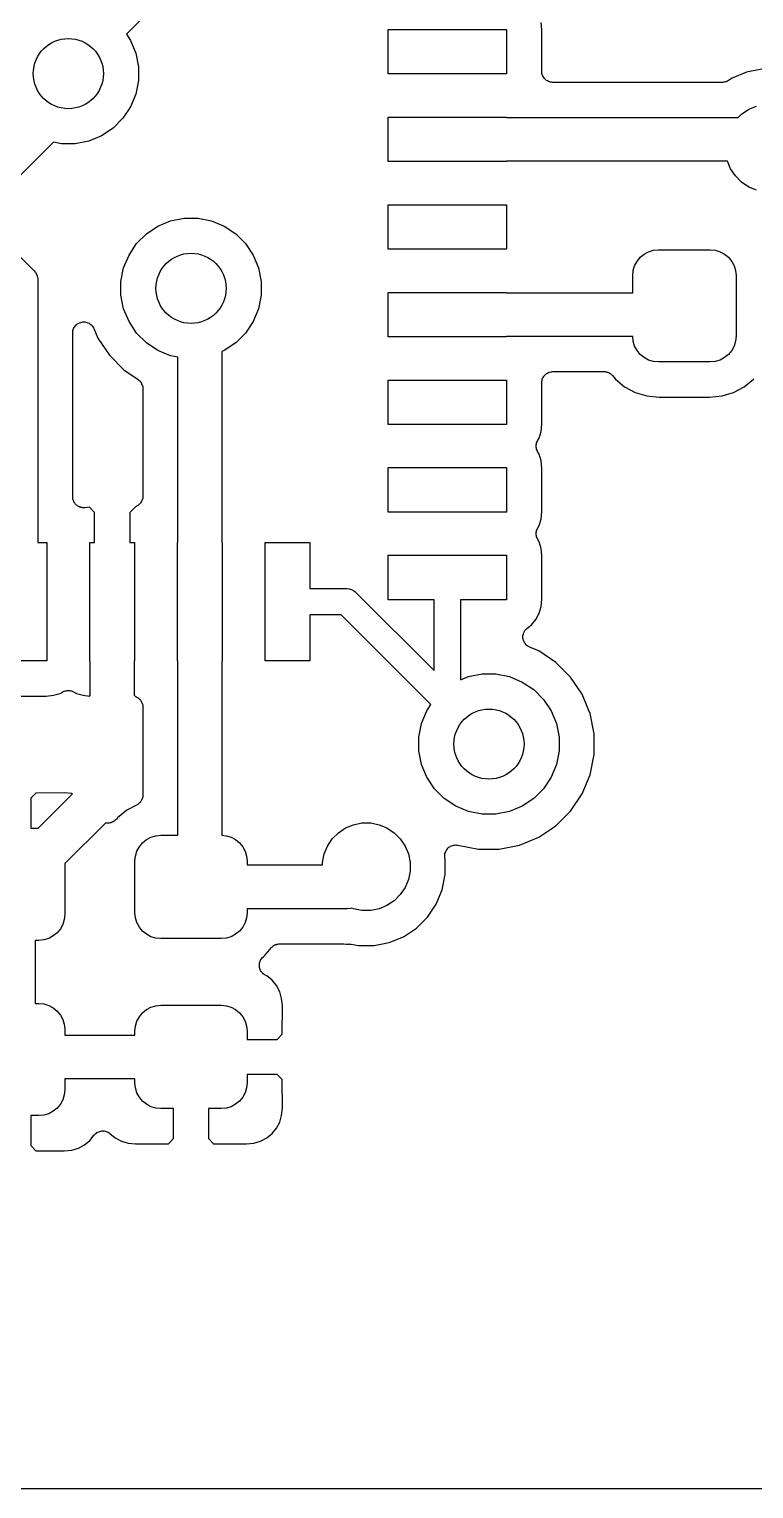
# Model space of a CAD drawing. Extents: x 113.2 to 188.8, y -123.8 to -78.2.
# Drawn here: x 158.48 to 162.61, y -119.85 to -111.52 of the extents above; entities that cross this region are included whole.
import ezdxf

# ---------------------------------------------------------------- set-up
doc = ezdxf.new("R2010")
doc.units = 0
doc.layers.add('BLACK', color=7, linetype='CONTINUOUS')

msp = doc.modelspace()

# ---------------------------------------------------------------- linework, layer by layer
at = {"layer": 'BLACK', "linetype": 'CONTINUOUS'}
for p, q in [((160, -110.581), (159.031, -111.55)), ((161.401, -111.526), (161.397, -111.484)), ((159.031, -111.55), (159.054, -111.586)), ((159.054, -111.586), (159.085, -111.658)), ((160.525, -111.777), (160.525, -111.523)), ((160.525, -111.523), (161.2, -111.523)), ((161.2, -111.523), (161.2, -111.777)), ((161.401, -111.762), (161.401, -111.526)), ((159.085, -111.658), (159.1, -111.736)), ((159.1, -111.736), (159.1, -111.814)), ((162.656, -111.75), (162.569, -111.767)), ((159.1, -111.814), (159.085, -111.892)), ((161.2, -111.777), (160.525, -111.777)), ((161.402, -111.768), (161.401, -111.762)), ((161.402, -111.774), (161.402, -111.768)), ((161.404, -111.78), (161.402, -111.774)), ((161.402, -111.774), (161.402, -111.774)), ((161.402, -111.774), (161.402, -111.774)), ((161.406, -111.786), (161.404, -111.78)), ((161.409, -111.791), (161.406, -111.786)), ((161.406, -111.786), (161.406, -111.786)), ((161.406, -111.786), (161.406, -111.786)), ((161.412, -111.797), (161.409, -111.791)), ((161.416, -111.802), (161.412, -111.797)), ((161.412, -111.797), (161.412, -111.797)), ((161.412, -111.797), (161.412, -111.797)), ((161.419, -111.806), (161.416, -111.802)), ((161.42, -111.806), (161.419, -111.806)), ((161.419, -111.806), (161.419, -111.806)), ((161.424, -111.81), (161.42, -111.806)), ((161.429, -111.814), (161.424, -111.81)), ((161.434, -111.817), (161.429, -111.814)), ((161.429, -111.814), (161.429, -111.814)), ((161.429, -111.814), (161.429, -111.814)), ((161.439, -111.82), (161.434, -111.817)), ((161.44, -111.82), (161.439, -111.82)), ((161.445, -111.822), (161.44, -111.82)), ((161.44, -111.82), (161.44, -111.82)), ((161.451, -111.824), (161.445, -111.822)), ((161.457, -111.824), (161.451, -111.824)), ((161.451, -111.824), (161.451, -111.824)), ((161.451, -111.824), (161.451, -111.824)), ((161.463, -111.825), (161.457, -111.824)), ((161.464, -111.825), (161.463, -111.825)), ((162.432, -111.825), (161.464, -111.825)), ((161.464, -111.825), (161.464, -111.825)), ((161.464, -111.825), (161.464, -111.825)), ((161.464, -111.825), (161.464, -111.825)), ((162.438, -111.824), (162.432, -111.825)), ((162.444, -111.824), (162.438, -111.824)), ((162.45, -111.822), (162.444, -111.824)), ((162.444, -111.824), (162.444, -111.824)), ((162.444, -111.824), (162.444, -111.824)), ((162.455, -111.821), (162.45, -111.822)), ((162.456, -111.82), (162.455, -111.821)), ((162.461, -111.818), (162.456, -111.82)), ((162.456, -111.82), (162.456, -111.82)), ((162.466, -111.815), (162.461, -111.818)), ((162.467, -111.815), (162.466, -111.815)), ((162.487, -111.801), (162.467, -111.814)), ((162.467, -111.814), (162.467, -111.814)), ((162.467, -111.814), (162.467, -111.814)), ((162.467, -111.814), (162.467, -111.815)), ((162.569, -111.767), (162.487, -111.801)), ((159.085, -111.892), (159.054, -111.964)), ((159.054, -111.964), (159.011, -112.03)), ((162.541, -112.006), (162.582, -111.978)), ((162.582, -111.978), (162.627, -111.96)), ((158.955, -112.086), (158.889, -112.129)), ((159.011, -112.03), (158.955, -112.086)), ((160.525, -112.277), (160.525, -112.023)), ((160.525, -112.023), (161.2, -112.023)), ((161.2, -112.023), (161.2, -112.025)), ((161.2, -112.025), (162.521, -112.025)), ((162.521, -112.025), (162.541, -112.006)), ((158.615, -112.166), (158.192, -112.589)), ((158.661, -112.175), (158.615, -112.166)), ((158.817, -112.16), (158.739, -112.175)), ((158.889, -112.129), (158.817, -112.16)), ((158.739, -112.175), (158.661, -112.175)), ((161.2, -112.277), (160.525, -112.277)), ((162.46, -112.275), (161.2, -112.275)), ((161.2, -112.275), (161.2, -112.277)), ((162.478, -112.318), (162.46, -112.275)), ((162.506, -112.359), (162.478, -112.318)), ((162.541, -112.394), (162.506, -112.359)), ((162.582, -112.422), (162.541, -112.394)), ((162.627, -112.44), (162.582, -112.422)), ((160.525, -112.777), (160.525, -112.523)), ((160.525, -112.523), (161.2, -112.523)), ((161.2, -112.523), (161.2, -112.777)), ((158.205, -112.6), (158.5, -112.895)), ((159.145, -112.689), (159.211, -112.646)), ((159.211, -112.646), (159.283, -112.615)), ((159.283, -112.615), (159.361, -112.6)), ((159.361, -112.6), (159.439, -112.6)), ((159.439, -112.6), (159.517, -112.615)), ((159.517, -112.615), (159.589, -112.646)), ((159.589, -112.646), (159.655, -112.689)), ((159.046, -112.811), (159.089, -112.745)), ((159.089, -112.745), (159.145, -112.689)), ((159.655, -112.689), (159.711, -112.745)), ((159.711, -112.745), (159.754, -112.811)), ((159.015, -112.883), (159.046, -112.811)), ((159.754, -112.811), (159.785, -112.883)), ((161.2, -112.777), (160.525, -112.777)), ((161.945, -112.846), (161.963, -112.823)), ((161.963, -112.823), (161.986, -112.805)), ((161.986, -112.805), (162.011, -112.791)), ((162.011, -112.791), (162.039, -112.783)), ((162.039, -112.783), (162.067, -112.78)), ((162.067, -112.78), (162.362, -112.78)), ((162.362, -112.78), (162.391, -112.783)), ((162.391, -112.783), (162.419, -112.791)), ((162.419, -112.791), (162.444, -112.805)), ((162.444, -112.805), (162.467, -112.823)), ((162.467, -112.823), (162.485, -112.846)), ((158.5, -112.895), (158.503, -112.898)), ((158.503, -112.898), (158.513, -112.909)), ((158.513, -112.909), (158.52, -112.922)), ((159, -112.961), (159.015, -112.883)), ((159.785, -112.883), (159.8, -112.961)), ((161.92, -112.927), (161.923, -112.899)), ((161.923, -112.899), (161.931, -112.871)), ((161.931, -112.871), (161.945, -112.846)), ((162.485, -112.846), (162.499, -112.871)), ((162.499, -112.871), (162.507, -112.899)), ((162.507, -112.899), (162.51, -112.927)), ((158.52, -112.922), (158.524, -112.936)), ((158.524, -112.936), (158.525, -112.947)), ((158.525, -112.947), (158.525, -112.947)), ((158.525, -112.947), (158.525, -112.951)), ((158.525, -112.951), (158.525, -112.955)), ((158.525, -112.955), (158.525, -114.45)), ((159, -113.039), (159, -112.961)), ((159.8, -112.961), (159.8, -113.039)), ((161.92, -113.025), (161.92, -112.927)), ((162.51, -112.927), (162.51, -113.272)), ((159.015, -113.117), (159, -113.039)), ((159.8, -113.039), (159.785, -113.117)), ((160.525, -113.277), (160.525, -113.023)), ((160.525, -113.023), (161.2, -113.023)), ((161.2, -113.023), (161.2, -113.025)), ((161.2, -113.025), (161.92, -113.025)), ((159.046, -113.189), (159.015, -113.117)), ((159.785, -113.117), (159.754, -113.189)), ((158.725, -113.253), (158.726, -113.247)), ((158.725, -113.254), (158.725, -113.253)), ((158.725, -113.253), (158.725, -113.253)), ((158.725, -113.253), (158.725, -113.253)), ((158.725, -113.253), (158.725, -113.253)), ((158.725, -114.189), (158.725, -113.254)), ((158.726, -113.241), (158.728, -113.235)), ((158.726, -113.247), (158.726, -113.241)), ((158.726, -113.241), (158.726, -113.241)), ((158.726, -113.241), (158.726, -113.241)), ((158.728, -113.235), (158.73, -113.23)), ((158.73, -113.229), (158.733, -113.224)), ((158.73, -113.23), (158.73, -113.229)), ((158.73, -113.23), (158.73, -113.23)), ((158.733, -113.224), (158.736, -113.219)), ((158.736, -113.219), (158.74, -113.214)), ((158.736, -113.219), (158.736, -113.219)), ((158.736, -113.219), (158.736, -113.219)), ((158.74, -113.214), (158.744, -113.209)), ((158.744, -113.209), (158.749, -113.205)), ((158.744, -113.209), (158.744, -113.209)), ((158.744, -113.209), (158.744, -113.209)), ((158.749, -113.205), (158.753, -113.202)), ((158.753, -113.202), (158.759, -113.199)), ((158.753, -113.202), (158.753, -113.202)), ((158.753, -113.202), (158.753, -113.202)), ((158.759, -113.199), (158.764, -113.196)), ((158.764, -113.196), (158.771, -113.194)), ((158.764, -113.196), (158.764, -113.196)), ((158.764, -113.196), (158.764, -113.196)), ((158.771, -113.194), (158.776, -113.193)), ((158.776, -113.193), (158.782, -113.192)), ((158.776, -113.193), (158.776, -113.193)), ((158.776, -113.193), (158.776, -113.193)), ((158.782, -113.192), (158.788, -113.191)), ((158.788, -113.191), (158.788, -113.191)), ((158.788, -113.191), (158.788, -113.191)), ((158.788, -113.191), (158.794, -113.192)), ((158.794, -113.192), (158.8, -113.193)), ((158.8, -113.193), (158.8, -113.193)), ((158.8, -113.193), (158.8, -113.193)), ((158.8, -113.193), (158.806, -113.194)), ((158.806, -113.194), (158.812, -113.196)), ((158.812, -113.196), (158.812, -113.196)), ((158.812, -113.196), (158.812, -113.196)), ((158.812, -113.196), (158.818, -113.199)), ((158.818, -113.199), (158.823, -113.202)), ((158.823, -113.202), (158.823, -113.202)), ((158.823, -113.202), (158.823, -113.202)), ((158.823, -113.202), (158.828, -113.206)), ((158.828, -113.206), (158.832, -113.21)), ((158.832, -113.21), (158.832, -113.21)), ((158.832, -113.21), (158.832, -113.21)), ((158.832, -113.21), (158.836, -113.214)), ((158.836, -113.214), (158.84, -113.219)), ((158.84, -113.219), (158.84, -113.219)), ((158.84, -113.219), (158.84, -113.219)), ((158.84, -113.219), (158.843, -113.225)), ((158.843, -113.225), (158.846, -113.23)), ((158.846, -113.23), (158.868, -113.284)), ((159.089, -113.255), (159.046, -113.189)), ((159.754, -113.189), (159.711, -113.255)), ((158.868, -113.284), (158.934, -113.382)), ((159.145, -113.311), (159.089, -113.255)), ((159.211, -113.354), (159.145, -113.311)), ((159.655, -113.311), (159.589, -113.354)), ((159.711, -113.255), (159.655, -113.311)), ((161.2, -113.277), (160.525, -113.277)), ((161.92, -113.275), (161.2, -113.275)), ((161.2, -113.275), (161.2, -113.277)), ((161.923, -113.301), (161.92, -113.275)), ((161.931, -113.329), (161.923, -113.301)), ((161.945, -113.354), (161.931, -113.329)), ((162.499, -113.329), (162.485, -113.354)), ((162.507, -113.301), (162.499, -113.329)), ((162.51, -113.272), (162.507, -113.301)), ((158.934, -113.382), (159.018, -113.466)), ((159.283, -113.385), (159.211, -113.354)), ((159.325, -113.393), (159.283, -113.385)), ((159.325, -114.45), (159.325, -113.393)), ((159.589, -113.354), (159.575, -113.36)), ((159.575, -113.36), (159.575, -114.45)), ((161.963, -113.377), (161.945, -113.354)), ((161.986, -113.395), (161.963, -113.377)), ((162.011, -113.409), (161.986, -113.395)), ((162.039, -113.417), (162.011, -113.409)), ((162.067, -113.42), (162.039, -113.417)), ((162.362, -113.42), (162.067, -113.42)), ((162.391, -113.417), (162.362, -113.42)), ((162.419, -113.409), (162.391, -113.417)), ((162.444, -113.395), (162.419, -113.409)), ((162.467, -113.377), (162.444, -113.395)), ((162.485, -113.354), (162.467, -113.377)), ((159.018, -113.466), (159.097, -113.519)), ((161.409, -113.508), (161.412, -113.503)), ((161.412, -113.502), (161.416, -113.498)), ((161.412, -113.503), (161.412, -113.502)), ((161.412, -113.503), (161.412, -113.503)), ((161.416, -113.498), (161.42, -113.493)), ((161.42, -113.493), (161.425, -113.489)), ((161.42, -113.493), (161.42, -113.493)), ((161.42, -113.493), (161.42, -113.493)), ((161.425, -113.489), (161.429, -113.486)), ((161.429, -113.486), (161.43, -113.485)), ((161.43, -113.485), (161.435, -113.483)), ((161.43, -113.485), (161.43, -113.485)), ((161.435, -113.483), (161.44, -113.48)), ((161.44, -113.48), (161.44, -113.48)), ((161.44, -113.48), (161.441, -113.48)), ((161.441, -113.48), (161.446, -113.478)), ((161.446, -113.478), (161.452, -113.476)), ((161.452, -113.476), (161.452, -113.476)), ((161.452, -113.476), (161.452, -113.476)), ((161.452, -113.476), (161.458, -113.476)), ((161.458, -113.476), (161.464, -113.475)), ((161.464, -113.475), (161.755, -113.475)), ((161.755, -113.475), (161.756, -113.475)), ((161.756, -113.475), (161.759, -113.475)), ((161.759, -113.475), (161.762, -113.475)), ((161.762, -113.475), (161.765, -113.476)), ((161.765, -113.476), (161.768, -113.476)), ((161.768, -113.476), (161.771, -113.477)), ((161.771, -113.477), (161.774, -113.478)), ((161.774, -113.478), (161.777, -113.479)), ((161.777, -113.479), (161.78, -113.48)), ((161.78, -113.48), (161.783, -113.481)), ((161.783, -113.481), (161.785, -113.482)), ((161.785, -113.482), (161.788, -113.484)), ((161.788, -113.484), (161.791, -113.486)), ((161.791, -113.486), (161.793, -113.488)), ((161.793, -113.488), (161.795, -113.489)), ((161.795, -113.489), (161.798, -113.492)), ((161.798, -113.492), (161.8, -113.494)), ((161.8, -113.494), (161.802, -113.496)), ((161.802, -113.496), (161.804, -113.498)), ((161.804, -113.498), (161.821, -113.519)), ((159.097, -113.519), (159.097, -113.519)), ((159.097, -113.519), (159.097, -113.519)), ((159.097, -113.519), (159.097, -113.519)), ((159.097, -113.519), (159.098, -113.52)), ((159.098, -113.52), (159.102, -113.523)), ((159.102, -113.523), (159.107, -113.527)), ((159.107, -113.527), (159.107, -113.527)), ((159.107, -113.527), (159.107, -113.528)), ((159.107, -113.528), (159.111, -113.532)), ((159.111, -113.532), (159.114, -113.537)), ((159.114, -113.537), (159.115, -113.537)), ((159.115, -113.537), (159.115, -113.537)), ((159.115, -113.537), (159.118, -113.542)), ((159.118, -113.542), (159.12, -113.548)), ((159.12, -113.548), (159.12, -113.548)), ((159.12, -113.548), (159.12, -113.548)), ((159.12, -113.548), (159.122, -113.554)), ((159.122, -113.554), (159.124, -113.559)), ((159.124, -113.559), (159.124, -113.56)), ((159.124, -113.56), (159.124, -113.56)), ((159.124, -113.56), (159.124, -113.566)), ((159.124, -113.566), (159.125, -113.571)), ((159.125, -113.571), (159.125, -114.187)), ((160.525, -113.777), (160.525, -113.523)), ((160.525, -113.523), (161.2, -113.523)), ((161.2, -113.523), (161.2, -113.777)), ((161.401, -113.537), (161.402, -113.531)), ((161.401, -113.538), (161.401, -113.537)), ((161.401, -113.537), (161.401, -113.537)), ((161.401, -113.537), (161.401, -113.537)), ((161.401, -113.537), (161.401, -113.537)), ((161.401, -113.774), (161.401, -113.538)), ((161.402, -113.531), (161.403, -113.525)), ((161.403, -113.525), (161.404, -113.519)), ((161.403, -113.525), (161.403, -113.525)), ((161.403, -113.525), (161.403, -113.525)), ((161.404, -113.519), (161.406, -113.513)), ((161.406, -113.513), (161.409, -113.508)), ((161.406, -113.513), (161.406, -113.513)), ((161.406, -113.513), (161.406, -113.513)), ((161.821, -113.519), (161.874, -113.562)), ((161.874, -113.562), (161.934, -113.594)), ((162.496, -113.594), (162.556, -113.562)), ((162.556, -113.562), (162.609, -113.519)), ((162.609, -113.519), (162.612, -113.517)), ((162.609, -113.519), (162.609, -113.519)), ((161.934, -113.594), (162, -113.614)), ((162, -113.614), (162.071, -113.621)), ((162.071, -113.621), (162.359, -113.621)), ((162.359, -113.621), (162.43, -113.614)), ((162.43, -113.614), (162.496, -113.594)), ((161.2, -113.777), (160.525, -113.777)), ((161.386, -113.854), (161.397, -113.816)), ((161.397, -113.816), (161.401, -113.774)), ((161.37, -113.893), (161.371, -113.887)), ((161.37, -113.894), (161.37, -113.893)), ((161.37, -113.893), (161.37, -113.893)), ((161.37, -113.9), (161.37, -113.894)), ((161.37, -113.905), (161.37, -113.9)), ((161.37, -113.906), (161.37, -113.905)), ((161.371, -113.912), (161.37, -113.906)), ((161.37, -113.906), (161.37, -113.906)), ((161.371, -113.887), (161.372, -113.882)), ((161.372, -113.917), (161.371, -113.912)), ((161.372, -113.881), (161.375, -113.876)), ((161.372, -113.882), (161.372, -113.881)), ((161.372, -113.881), (161.372, -113.881)), ((161.372, -113.918), (161.372, -113.917)), ((161.374, -113.923), (161.372, -113.918)), ((161.372, -113.918), (161.372, -113.918)), ((161.375, -113.876), (161.377, -113.87)), ((161.377, -113.87), (161.386, -113.854)), ((161.376, -113.929), (161.374, -113.923)), ((161.377, -113.929), (161.376, -113.929)), ((161.377, -113.93), (161.377, -113.929)), ((161.377, -113.929), (161.377, -113.929)), ((161.377, -113.929), (161.377, -113.929)), ((161.386, -113.946), (161.377, -113.93)), ((161.397, -113.984), (161.386, -113.946)), ((161.401, -114.026), (161.397, -113.984)), ((160.525, -114.277), (160.525, -114.023)), ((160.525, -114.023), (161.2, -114.023)), ((161.2, -114.023), (161.2, -114.277)), ((161.401, -114.274), (161.401, -114.026)), ((158.725, -114.192), (158.725, -114.189)), ((158.725, -114.195), (158.725, -114.192)), ((158.726, -114.198), (158.725, -114.195)), ((158.726, -114.202), (158.726, -114.198)), ((158.727, -114.204), (158.726, -114.202)), ((158.728, -114.207), (158.727, -114.204)), ((158.729, -114.21), (158.728, -114.207)), ((158.73, -114.213), (158.729, -114.21)), ((158.731, -114.216), (158.73, -114.213)), ((158.732, -114.218), (158.731, -114.216)), ((158.734, -114.221), (158.732, -114.218)), ((158.736, -114.224), (158.734, -114.221)), ((158.737, -114.226), (158.736, -114.224)), ((158.739, -114.229), (158.737, -114.226)), ((158.741, -114.231), (158.739, -114.229)), ((158.743, -114.234), (158.741, -114.231)), ((158.745, -114.235), (158.743, -114.234)), ((158.747, -114.238), (158.745, -114.235)), ((158.75, -114.239), (158.747, -114.238)), ((158.753, -114.241), (158.75, -114.239)), ((158.755, -114.243), (158.753, -114.241)), ((158.758, -114.244), (158.755, -114.243)), ((158.761, -114.246), (158.758, -114.244)), ((158.763, -114.247), (158.761, -114.246)), ((158.766, -114.248), (158.763, -114.247)), ((158.769, -114.249), (158.766, -114.248)), ((158.772, -114.25), (158.769, -114.249)), ((158.775, -114.251), (158.772, -114.25)), ((158.778, -114.251), (158.775, -114.251)), ((158.781, -114.252), (158.778, -114.251)), ((158.784, -114.252), (158.781, -114.252)), ((158.787, -114.252), (158.784, -114.252)), ((158.79, -114.252), (158.787, -114.252)), ((158.793, -114.252), (158.79, -114.252)), ((158.794, -114.252), (158.793, -114.252)), ((158.82, -114.249), (158.794, -114.252)), ((158.85, -114.279), (158.82, -114.249)), ((159.083, -114.246), (159.05, -114.279)), ((159.086, -114.245), (159.083, -114.246)), ((159.087, -114.244), (159.086, -114.245)), ((159.089, -114.243), (159.087, -114.244)), ((159.093, -114.241), (159.089, -114.243)), ((159.097, -114.239), (159.093, -114.241)), ((159.098, -114.238), (159.097, -114.239)), ((159.1, -114.237), (159.098, -114.238)), ((159.103, -114.234), (159.1, -114.237)), ((159.106, -114.232), (159.103, -114.234)), ((159.107, -114.23), (159.106, -114.232)), ((159.109, -114.229), (159.107, -114.23)), ((159.111, -114.225), (159.109, -114.229)), ((159.114, -114.222), (159.111, -114.225)), ((159.115, -114.221), (159.114, -114.222)), ((159.116, -114.219), (159.115, -114.221)), ((159.118, -114.215), (159.116, -114.219)), ((159.12, -114.211), (159.118, -114.215)), ((159.121, -114.208), (159.12, -114.21)), ((159.12, -114.21), (159.12, -114.211)), ((159.122, -114.204), (159.121, -114.208)), ((159.124, -114.2), (159.122, -114.204)), ((159.125, -114.192), (159.124, -114.196)), ((159.124, -114.196), (159.124, -114.198)), ((159.124, -114.198), (159.124, -114.2)), ((159.125, -114.187), (159.125, -114.188)), ((159.125, -114.188), (159.125, -114.192)), ((158.85, -114.45), (158.85, -114.279)), ((159.05, -114.279), (159.05, -114.45)), ((161.2, -114.277), (160.525, -114.277)), ((161.386, -114.354), (161.397, -114.316)), ((161.397, -114.316), (161.401, -114.274)), ((161.37, -114.393), (161.371, -114.387)), ((161.37, -114.394), (161.37, -114.393)), ((161.37, -114.393), (161.37, -114.393)), ((161.37, -114.4), (161.37, -114.394)), ((161.37, -114.405), (161.37, -114.4)), ((161.37, -114.406), (161.37, -114.405)), ((161.371, -114.412), (161.37, -114.406)), ((161.37, -114.406), (161.37, -114.406)), ((161.371, -114.387), (161.372, -114.382)), ((161.372, -114.417), (161.371, -114.412)), ((161.372, -114.381), (161.375, -114.376)), ((161.372, -114.382), (161.372, -114.381)), ((161.372, -114.381), (161.372, -114.381)), ((161.372, -114.418), (161.372, -114.417)), ((161.374, -114.423), (161.372, -114.418)), ((161.372, -114.418), (161.372, -114.418)), ((161.375, -114.376), (161.377, -114.37)), ((161.377, -114.37), (161.386, -114.354)), ((158.525, -114.45), (158.577, -114.45)), ((158.577, -114.45), (158.577, -115.125)), ((158.823, -115.125), (158.823, -114.45)), ((158.823, -114.45), (158.85, -114.45)), ((159.05, -114.45), (159.077, -114.45)), ((159.077, -114.45), (159.077, -115.125)), ((159.323, -115.125), (159.323, -114.45)), ((159.323, -114.45), (159.325, -114.45)), ((159.575, -114.45), (159.577, -114.45)), ((159.577, -114.45), (159.577, -115.125)), ((159.823, -115.125), (159.823, -114.45)), ((159.823, -114.45), (160.077, -114.45)), ((160.077, -114.45), (160.077, -114.712)), ((161.376, -114.429), (161.374, -114.423)), ((161.377, -114.429), (161.376, -114.429)), ((161.377, -114.43), (161.377, -114.429)), ((161.377, -114.429), (161.377, -114.429)), ((161.377, -114.429), (161.377, -114.429)), ((161.386, -114.446), (161.377, -114.43)), ((161.397, -114.484), (161.386, -114.446)), ((161.401, -114.526), (161.397, -114.484)), ((160.525, -114.777), (160.525, -114.523)), ((160.525, -114.523), (161.2, -114.523)), ((161.2, -114.523), (161.2, -114.777)), ((161.401, -114.774), (161.401, -114.526)), ((160.077, -114.712), (160.284, -114.712)), ((160.284, -114.712), (160.287, -114.712)), ((160.287, -114.712), (160.291, -114.712)), ((160.291, -114.712), (160.291, -114.712)), ((160.291, -114.712), (160.302, -114.714)), ((160.302, -114.714), (160.316, -114.718)), ((160.316, -114.718), (160.329, -114.725)), ((160.329, -114.725), (160.341, -114.734)), ((160.341, -114.734), (160.343, -114.737)), ((160.343, -114.737), (160.788, -115.181)), ((160.787, -114.777), (160.525, -114.777)), ((160.788, -115.181), (160.787, -114.777)), ((161.2, -114.777), (160.938, -114.777)), ((160.938, -114.777), (160.938, -115.234)), ((161.386, -114.854), (161.397, -114.816)), ((161.397, -114.816), (161.401, -114.774)), ((160.256, -114.862), (160.077, -114.862)), ((160.077, -114.862), (160.077, -115.125)), ((160.769, -115.375), (160.256, -114.862)), ((161.316, -114.94), (161.342, -114.919)), ((161.342, -114.919), (161.367, -114.889)), ((161.367, -114.889), (161.386, -114.854)), ((161.294, -114.979), (161.295, -114.976)), ((161.294, -114.982), (161.294, -114.979)), ((161.294, -114.985), (161.294, -114.982)), ((161.294, -114.988), (161.294, -114.985)), ((161.294, -114.991), (161.294, -114.988)), ((161.294, -114.995), (161.294, -114.991)), ((161.294, -114.997), (161.294, -114.995)), ((161.295, -115), (161.294, -114.997)), ((161.295, -114.976), (161.296, -114.973)), ((161.295, -115.003), (161.295, -115)), ((161.296, -114.97), (161.297, -114.967)), ((161.296, -114.973), (161.296, -114.97)), ((161.297, -114.967), (161.298, -114.964)), ((161.298, -114.964), (161.3, -114.962)), ((161.3, -114.962), (161.301, -114.959)), ((161.301, -114.959), (161.303, -114.956)), ((161.303, -114.956), (161.304, -114.953)), ((161.304, -114.953), (161.306, -114.951)), ((161.306, -114.951), (161.308, -114.949)), ((161.308, -114.949), (161.31, -114.947)), ((161.31, -114.947), (161.312, -114.944)), ((161.312, -114.944), (161.314, -114.942)), ((161.314, -114.942), (161.316, -114.94)), ((161.296, -115.007), (161.295, -115.003)), ((161.297, -115.009), (161.296, -115.007)), ((161.298, -115.012), (161.297, -115.009)), ((161.3, -115.015), (161.298, -115.012)), ((161.301, -115.018), (161.3, -115.015)), ((161.302, -115.02), (161.301, -115.018)), ((161.304, -115.023), (161.302, -115.02)), ((161.306, -115.026), (161.304, -115.023)), ((161.307, -115.028), (161.306, -115.026)), ((161.31, -115.03), (161.307, -115.028)), ((161.311, -115.033), (161.31, -115.03)), ((161.314, -115.035), (161.311, -115.033)), ((161.316, -115.037), (161.314, -115.035)), ((161.319, -115.039), (161.316, -115.037)), ((161.321, -115.041), (161.319, -115.039)), ((161.324, -115.042), (161.321, -115.041)), ((161.326, -115.044), (161.324, -115.042)), ((161.329, -115.045), (161.326, -115.044)), ((161.331, -115.046), (161.329, -115.045)), ((161.332, -115.047), (161.331, -115.046)), ((161.384, -115.068), (161.332, -115.047)), ((161.482, -115.134), (161.384, -115.068)), ((158.577, -115.125), (158.323, -115.125)), ((158.825, -115.125), (158.823, -115.125)), ((158.825, -115.321), (158.825, -115.125)), ((159.077, -115.125), (159.075, -115.125)), ((159.075, -115.125), (159.075, -115.321)), ((159.325, -115.125), (159.323, -115.125)), ((159.325, -116.12), (159.325, -115.125)), ((159.577, -115.125), (159.575, -115.125)), ((159.575, -115.125), (159.575, -116.12)), ((160.077, -115.125), (159.823, -115.125)), ((161.566, -115.218), (161.482, -115.134)), ((160.938, -115.234), (160.983, -115.215)), ((160.983, -115.215), (161.061, -115.2)), ((161.061, -115.2), (161.139, -115.2)), ((161.139, -115.2), (161.217, -115.215)), ((161.217, -115.215), (161.289, -115.246)), ((161.289, -115.246), (161.355, -115.289)), ((161.632, -115.316), (161.566, -115.218)), ((158.326, -115.326), (158.574, -115.326)), ((158.574, -115.326), (158.616, -115.322)), ((158.616, -115.322), (158.654, -115.311)), ((158.654, -115.311), (158.67, -115.302)), ((158.67, -115.302), (158.671, -115.302)), ((158.671, -115.301), (158.677, -115.299)), ((158.671, -115.302), (158.671, -115.301)), ((158.671, -115.302), (158.671, -115.302)), ((158.671, -115.302), (158.671, -115.302)), ((158.677, -115.299), (158.682, -115.297)), ((158.682, -115.297), (158.682, -115.297)), ((158.682, -115.297), (158.683, -115.297)), ((158.683, -115.297), (158.688, -115.296)), ((158.688, -115.296), (158.694, -115.295)), ((158.694, -115.295), (158.694, -115.295)), ((158.694, -115.295), (158.695, -115.295)), ((158.695, -115.295), (158.7, -115.295)), ((158.7, -115.295), (158.706, -115.295)), ((158.706, -115.295), (158.707, -115.295)), ((158.707, -115.295), (158.707, -115.295)), ((158.707, -115.295), (158.713, -115.296)), ((158.713, -115.296), (158.718, -115.297)), ((158.718, -115.297), (158.719, -115.297)), ((158.719, -115.297), (158.719, -115.297)), ((158.719, -115.297), (158.724, -115.3)), ((158.724, -115.3), (158.73, -115.302)), ((158.73, -115.302), (158.746, -115.311)), ((158.746, -115.311), (158.784, -115.322)), ((158.784, -115.322), (158.82, -115.326)), ((158.82, -115.326), (158.825, -115.321)), ((159.075, -115.321), (159.083, -115.329)), ((159.083, -115.329), (159.087, -115.33)), ((159.087, -115.33), (159.088, -115.331)), ((159.088, -115.331), (159.09, -115.332)), ((159.09, -115.332), (159.094, -115.334)), ((159.094, -115.334), (159.097, -115.336)), ((161.355, -115.289), (161.411, -115.345)), ((161.668, -115.404), (161.632, -115.316)), ((159.097, -115.336), (159.099, -115.337)), ((159.099, -115.337), (159.1, -115.338)), ((159.1, -115.338), (159.103, -115.341)), ((159.103, -115.341), (159.107, -115.344)), ((159.107, -115.344), (159.108, -115.346)), ((159.108, -115.346), (159.109, -115.347)), ((159.109, -115.347), (159.112, -115.35)), ((159.112, -115.35), (159.114, -115.354)), ((159.114, -115.354), (159.115, -115.355)), ((159.115, -115.355), (159.116, -115.357)), ((159.116, -115.357), (159.118, -115.361)), ((159.118, -115.361), (159.12, -115.364)), ((159.12, -115.364), (159.121, -115.366)), ((159.121, -115.366), (159.122, -115.368)), ((159.122, -115.368), (159.123, -115.372)), ((159.123, -115.372), (159.124, -115.376)), ((159.124, -115.376), (159.124, -115.378)), ((159.124, -115.378), (159.124, -115.38)), ((159.124, -115.38), (159.125, -115.384)), ((159.125, -115.384), (159.125, -115.388)), ((159.125, -115.388), (159.125, -115.891)), ((160.715, -115.483), (160.746, -115.411)), ((160.746, -115.411), (160.769, -115.375)), ((161.411, -115.345), (161.454, -115.411)), ((161.454, -115.411), (161.485, -115.483)), ((161.677, -115.425), (161.668, -115.404)), ((160.7, -115.561), (160.715, -115.483)), ((161.485, -115.483), (161.5, -115.561)), ((161.7, -115.541), (161.677, -115.425)), ((160.7, -115.639), (160.7, -115.561)), ((161.5, -115.561), (161.5, -115.639)), ((161.7, -115.659), (161.7, -115.541)), ((160.715, -115.717), (160.7, -115.639)), ((161.5, -115.639), (161.485, -115.717)), ((161.677, -115.775), (161.7, -115.659)), ((160.746, -115.789), (160.715, -115.717)), ((161.485, -115.717), (161.454, -115.789)), ((160.789, -115.855), (160.746, -115.789)), ((161.454, -115.789), (161.411, -115.855)), ((161.632, -115.884), (161.677, -115.775)), ((158.514, -115.88), (158.485, -115.909)), ((158.485, -115.909), (158.485, -116.08)), ((158.677, -115.879), (158.514, -115.88)), ((158.528, -116.08), (158.724, -115.884)), ((158.719, -115.883), (158.677, -115.879)), ((158.724, -115.884), (158.719, -115.883)), ((159.12, -115.916), (159.119, -115.919)), ((159.121, -115.913), (159.12, -115.916)), ((159.122, -115.91), (159.121, -115.913)), ((159.123, -115.907), (159.122, -115.91)), ((159.124, -115.904), (159.123, -115.907)), ((159.125, -115.898), (159.124, -115.901)), ((159.124, -115.901), (159.124, -115.904)), ((159.125, -115.891), (159.125, -115.892)), ((159.125, -115.892), (159.125, -115.895)), ((159.125, -115.895), (159.125, -115.898)), ((160.845, -115.911), (160.789, -115.855)), ((160.911, -115.954), (160.845, -115.911)), ((161.355, -115.911), (161.289, -115.954)), ((161.411, -115.855), (161.355, -115.911)), ((161.566, -115.982), (161.632, -115.884)), ((159.034, -115.978), (158.981, -116.021)), ((159.092, -115.947), (159.034, -115.978)), ((159.094, -115.945), (159.092, -115.947)), ((159.097, -115.944), (159.094, -115.945)), ((159.099, -115.942), (159.097, -115.944)), ((159.102, -115.94), (159.099, -115.942)), ((159.104, -115.938), (159.102, -115.94)), ((159.106, -115.936), (159.104, -115.938)), ((159.108, -115.934), (159.106, -115.936)), ((159.111, -115.931), (159.108, -115.934)), ((159.112, -115.929), (159.111, -115.931)), ((159.114, -115.927), (159.112, -115.929)), ((159.116, -115.924), (159.114, -115.927)), ((159.118, -115.921), (159.116, -115.924)), ((159.119, -115.919), (159.118, -115.921)), ((160.983, -115.985), (160.911, -115.954)), ((161.061, -116), (160.983, -115.985)), ((161.139, -116), (161.061, -116)), ((161.217, -115.985), (161.139, -116)), ((161.289, -115.954), (161.217, -115.985)), ((161.482, -116.066), (161.566, -115.982)), ((158.485, -116.08), (158.528, -116.08)), ((158.913, -116.049), (158.68, -116.282)), ((158.914, -116.049), (158.913, -116.049)), ((158.92, -116.051), (158.914, -116.049)), ((158.926, -116.051), (158.92, -116.051)), ((158.92, -116.051), (158.92, -116.051)), ((158.92, -116.051), (158.92, -116.051)), ((158.932, -116.051), (158.926, -116.051)), ((158.933, -116.051), (158.932, -116.051)), ((158.932, -116.051), (158.932, -116.051)), ((158.938, -116.05), (158.933, -116.051)), ((158.944, -116.049), (158.938, -116.05)), ((158.945, -116.048), (158.944, -116.049)), ((158.95, -116.046), (158.945, -116.048)), ((158.945, -116.048), (158.945, -116.048)), ((158.956, -116.044), (158.95, -116.046)), ((158.961, -116.04), (158.956, -116.044)), ((158.956, -116.044), (158.956, -116.044)), ((158.956, -116.044), (158.956, -116.044)), ((158.966, -116.037), (158.961, -116.04)), ((158.971, -116.033), (158.966, -116.037)), ((158.966, -116.037), (158.966, -116.037)), ((158.966, -116.037), (158.966, -116.037)), ((158.975, -116.029), (158.971, -116.033)), ((158.981, -116.021), (158.975, -116.028)), ((158.975, -116.028), (158.975, -116.028)), ((158.975, -116.028), (158.975, -116.029)), ((158.975, -116.029), (158.975, -116.029)), ((158.975, -116.029), (158.975, -116.029)), ((160.241, -116.106), (160.282, -116.078)), ((160.282, -116.078), (160.327, -116.06)), ((160.327, -116.06), (160.375, -116.05)), ((160.375, -116.05), (160.425, -116.05)), ((160.425, -116.05), (160.473, -116.06)), ((160.473, -116.06), (160.518, -116.078)), ((160.518, -116.078), (160.559, -116.106)), ((161.384, -116.132), (161.482, -116.066)), ((159.105, -116.186), (159.123, -116.163)), ((159.123, -116.163), (159.146, -116.145)), ((159.146, -116.145), (159.171, -116.131)), ((159.171, -116.131), (159.199, -116.123)), ((159.199, -116.123), (159.227, -116.12)), ((159.227, -116.12), (159.325, -116.12)), ((159.575, -116.12), (159.601, -116.123)), ((159.601, -116.123), (159.629, -116.131)), ((159.629, -116.131), (159.654, -116.145)), ((159.654, -116.145), (159.677, -116.163)), ((159.677, -116.163), (159.695, -116.186)), ((160.178, -116.182), (160.206, -116.141)), ((160.206, -116.141), (160.241, -116.106)), ((160.559, -116.106), (160.594, -116.141)), ((160.594, -116.141), (160.622, -116.182)), ((161.275, -116.177), (161.384, -116.132)), ((159.08, -116.267), (159.083, -116.239)), ((159.083, -116.239), (159.091, -116.211)), ((159.091, -116.211), (159.105, -116.186)), ((159.695, -116.186), (159.709, -116.211)), ((159.709, -116.211), (159.717, -116.239)), ((159.717, -116.239), (159.72, -116.267)), ((160.15, -116.275), (160.16, -116.227)), ((160.16, -116.227), (160.178, -116.182)), ((160.622, -116.182), (160.64, -116.227)), ((160.64, -116.227), (160.65, -116.275)), ((160.848, -116.231), (160.849, -116.225)), ((160.848, -116.237), (160.848, -116.231)), ((160.848, -116.238), (160.848, -116.237)), ((160.848, -116.244), (160.848, -116.238)), ((160.848, -116.238), (160.848, -116.238)), ((160.849, -116.25), (160.848, -116.244)), ((160.849, -116.225), (160.851, -116.219)), ((160.849, -116.225), (160.849, -116.225)), ((160.849, -116.225), (160.849, -116.225)), ((160.85, -116.256), (160.849, -116.25)), ((160.849, -116.25), (160.849, -116.25)), ((160.849, -116.25), (160.849, -116.25)), ((160.849, -116.25), (160.849, -116.25)), ((160.849, -116.25), (160.849, -116.25)), ((160.851, -116.219), (160.853, -116.214)), ((160.853, -116.213), (160.856, -116.208)), ((160.853, -116.214), (160.853, -116.213)), ((160.853, -116.214), (160.853, -116.214)), ((160.856, -116.208), (160.859, -116.203)), ((160.859, -116.203), (160.863, -116.198)), ((160.859, -116.203), (160.859, -116.203)), ((160.859, -116.203), (160.859, -116.203)), ((160.863, -116.198), (160.866, -116.194)), ((160.866, -116.194), (160.866, -116.193)), ((160.866, -116.193), (160.867, -116.193)), ((160.867, -116.193), (160.871, -116.189)), ((160.871, -116.189), (160.876, -116.186)), ((160.876, -116.186), (160.881, -116.183)), ((160.876, -116.186), (160.876, -116.186)), ((160.876, -116.186), (160.876, -116.186)), ((160.881, -116.183), (160.887, -116.18)), ((160.887, -116.18), (160.893, -116.178)), ((160.887, -116.18), (160.887, -116.18)), ((160.887, -116.18), (160.887, -116.18)), ((160.893, -116.178), (160.898, -116.176)), ((160.898, -116.176), (160.899, -116.176)), ((160.899, -116.176), (160.899, -116.176)), ((160.899, -116.176), (160.905, -116.176)), ((160.905, -116.176), (160.911, -116.175)), ((160.911, -116.175), (160.911, -116.175)), ((160.911, -116.175), (160.911, -116.175)), ((160.911, -116.175), (160.917, -116.176)), ((160.917, -116.176), (160.923, -116.177)), ((160.923, -116.177), (161.041, -116.2)), ((161.041, -116.2), (161.159, -116.2)), ((161.159, -116.2), (161.275, -116.177)), ((158.68, -116.282), (158.68, -116.572)), ((159.08, -116.562), (159.08, -116.267)), ((159.72, -116.267), (159.72, -116.29)), ((159.72, -116.29), (160.15, -116.29)), ((160.15, -116.29), (160.15, -116.275)), ((160.65, -116.325), (160.64, -116.373)), ((160.65, -116.275), (160.65, -116.325)), ((160.85, -116.344), (160.85, -116.256)), ((160.622, -116.418), (160.594, -116.459)), ((160.64, -116.373), (160.622, -116.418)), ((160.833, -116.431), (160.85, -116.344)), ((160.559, -116.494), (160.518, -116.522)), ((160.594, -116.459), (160.559, -116.494)), ((160.799, -116.513), (160.833, -116.431)), ((158.68, -116.572), (158.677, -116.601)), ((159.083, -116.591), (159.08, -116.562)), ((159.72, -116.562), (159.717, -116.591)), ((160.279, -116.54), (159.72, -116.54)), ((159.72, -116.54), (159.72, -116.562)), ((160.285, -116.541), (160.279, -116.54)), ((160.291, -116.54), (160.285, -116.541)), ((160.31, -116.538), (160.291, -116.54)), ((160.291, -116.54), (160.291, -116.54)), ((160.317, -116.536), (160.31, -116.538)), ((160.327, -116.54), (160.317, -116.536)), ((160.375, -116.55), (160.327, -116.54)), ((160.425, -116.55), (160.375, -116.55)), ((160.473, -116.54), (160.425, -116.55)), ((160.518, -116.522), (160.473, -116.54)), ((160.75, -116.587), (160.799, -116.513)), ((158.655, -116.654), (158.637, -116.677)), ((158.669, -116.629), (158.655, -116.654)), ((158.677, -116.601), (158.669, -116.629)), ((159.091, -116.619), (159.083, -116.591)), ((159.105, -116.644), (159.091, -116.619)), ((159.123, -116.667), (159.105, -116.644)), ((159.146, -116.685), (159.123, -116.667)), ((159.677, -116.667), (159.654, -116.685)), ((159.695, -116.644), (159.677, -116.667)), ((159.709, -116.619), (159.695, -116.644)), ((159.717, -116.591), (159.709, -116.619)), ((160.613, -116.699), (160.687, -116.65)), ((160.687, -116.65), (160.75, -116.587)), ((158.532, -116.72), (158.51, -116.72)), ((158.51, -116.72), (158.51, -117.08)), ((158.561, -116.717), (158.532, -116.72)), ((158.589, -116.709), (158.561, -116.717)), ((158.614, -116.695), (158.589, -116.709)), ((158.637, -116.677), (158.614, -116.695)), ((159.171, -116.699), (159.146, -116.685)), ((159.199, -116.707), (159.171, -116.699)), ((159.227, -116.71), (159.199, -116.707)), ((159.572, -116.71), (159.227, -116.71)), ((159.601, -116.707), (159.572, -116.71)), ((159.629, -116.699), (159.601, -116.707)), ((159.654, -116.685), (159.629, -116.699)), ((159.868, -116.752), (159.87, -116.751)), ((159.87, -116.751), (159.873, -116.749)), ((159.873, -116.749), (159.876, -116.747)), ((159.876, -116.747), (159.879, -116.746)), ((159.879, -116.746), (159.881, -116.745)), ((159.881, -116.745), (159.884, -116.744)), ((159.884, -116.744), (159.888, -116.743)), ((159.888, -116.743), (159.89, -116.742)), ((159.89, -116.742), (159.893, -116.741)), ((159.893, -116.741), (159.896, -116.741)), ((159.896, -116.741), (159.9, -116.74)), ((159.9, -116.74), (159.902, -116.74)), ((159.902, -116.74), (159.905, -116.74)), ((159.905, -116.74), (160.266, -116.74)), ((160.266, -116.74), (160.267, -116.74)), ((160.267, -116.74), (160.269, -116.74)), ((160.269, -116.74), (160.272, -116.74)), ((160.272, -116.74), (160.285, -116.742)), ((160.285, -116.742), (160.295, -116.741)), ((160.295, -116.741), (160.296, -116.741)), ((160.296, -116.741), (160.298, -116.741)), ((160.298, -116.741), (160.301, -116.74)), ((160.301, -116.74), (160.304, -116.741)), ((160.304, -116.741), (160.308, -116.741)), ((160.308, -116.741), (160.31, -116.741)), ((160.31, -116.741), (160.313, -116.742)), ((160.313, -116.742), (160.356, -116.75)), ((160.356, -116.75), (160.444, -116.75)), ((160.444, -116.75), (160.531, -116.733)), ((160.531, -116.733), (160.613, -116.699)), ((159.795, -116.839), (159.797, -116.833)), ((159.797, -116.833), (159.8, -116.828)), ((159.797, -116.833), (159.797, -116.833)), ((159.797, -116.833), (159.797, -116.833)), ((159.8, -116.828), (159.804, -116.823)), ((159.804, -116.823), (159.808, -116.818)), ((159.804, -116.823), (159.804, -116.823)), ((159.804, -116.823), (159.804, -116.823)), ((159.808, -116.818), (159.813, -116.814)), ((159.813, -116.814), (159.819, -116.809)), ((159.819, -116.809), (159.857, -116.763)), ((159.857, -116.762), (159.859, -116.76)), ((159.857, -116.763), (159.857, -116.762)), ((159.859, -116.76), (159.861, -116.758)), ((159.861, -116.758), (159.864, -116.756)), ((159.864, -116.756), (159.866, -116.754)), ((159.866, -116.754), (159.868, -116.752)), ((159.79, -116.856), (159.791, -116.85)), ((159.79, -116.862), (159.79, -116.856)), ((159.79, -116.856), (159.79, -116.856)), ((159.79, -116.856), (159.79, -116.856)), ((159.79, -116.868), (159.79, -116.862)), ((159.79, -116.869), (159.79, -116.868)), ((159.79, -116.868), (159.79, -116.868)), ((159.791, -116.874), (159.79, -116.869)), ((159.791, -116.85), (159.792, -116.844)), ((159.792, -116.88), (159.791, -116.874)), ((159.792, -116.844), (159.795, -116.839)), ((159.792, -116.844), (159.792, -116.844)), ((159.792, -116.844), (159.792, -116.844)), ((159.792, -116.881), (159.792, -116.88)), ((159.792, -116.88), (159.792, -116.88)), ((159.794, -116.886), (159.792, -116.881)), ((159.797, -116.892), (159.794, -116.886)), ((159.8, -116.897), (159.797, -116.892)), ((159.797, -116.892), (159.797, -116.892)), ((159.797, -116.892), (159.797, -116.892)), ((159.803, -116.902), (159.8, -116.897)), ((159.804, -116.902), (159.803, -116.902)), ((159.803, -116.902), (159.803, -116.902)), ((159.808, -116.906), (159.804, -116.902)), ((159.812, -116.911), (159.808, -116.906)), ((159.817, -116.914), (159.812, -116.911)), ((159.812, -116.911), (159.812, -116.911)), ((159.812, -116.911), (159.812, -116.911)), ((159.822, -116.918), (159.817, -116.914)), ((159.823, -116.918), (159.822, -116.918)), ((159.822, -116.918), (159.822, -116.918)), ((159.822, -116.918), (159.822, -116.918)), ((159.822, -116.918), (159.822, -116.918)), ((159.832, -116.923), (159.823, -116.918)), ((159.862, -116.948), (159.832, -116.923)), ((159.887, -116.978), (159.862, -116.948)), ((159.906, -117.013), (159.887, -116.978)), ((158.51, -117.08), (158.532, -117.08)), ((158.532, -117.08), (158.561, -117.083)), ((158.561, -117.083), (158.589, -117.091)), ((159.917, -117.051), (159.906, -117.013)), ((159.921, -117.093), (159.917, -117.051)), ((158.589, -117.091), (158.614, -117.105)), ((158.614, -117.105), (158.637, -117.123)), ((158.637, -117.123), (158.655, -117.146)), ((158.655, -117.146), (158.669, -117.171)), ((159.091, -117.181), (159.105, -117.156)), ((159.105, -117.156), (159.123, -117.133)), ((159.123, -117.133), (159.146, -117.115)), ((159.146, -117.115), (159.171, -117.101)), ((159.171, -117.101), (159.199, -117.093)), ((159.199, -117.093), (159.227, -117.09)), ((159.227, -117.09), (159.572, -117.09)), ((159.572, -117.09), (159.601, -117.093)), ((159.601, -117.093), (159.629, -117.101)), ((159.629, -117.101), (159.654, -117.115)), ((159.654, -117.115), (159.677, -117.133)), ((159.677, -117.133), (159.695, -117.156)), ((159.695, -117.156), (159.709, -117.181)), ((159.92, -117.256), (159.921, -117.093)), ((158.669, -117.171), (158.677, -117.199)), ((158.677, -117.199), (158.68, -117.227)), ((158.68, -117.227), (158.68, -117.26)), ((159.08, -117.237), (159.083, -117.209)), ((159.08, -117.26), (159.08, -117.237)), ((159.083, -117.209), (159.091, -117.181)), ((159.709, -117.181), (159.717, -117.209)), ((159.717, -117.209), (159.72, -117.237)), ((159.72, -117.237), (159.72, -117.285)), ((158.68, -117.26), (159.08, -117.26)), ((159.72, -117.285), (159.891, -117.285)), ((159.891, -117.285), (159.92, -117.256)), ((159.72, -117.485), (159.72, -117.532)), ((159.891, -117.485), (159.72, -117.485)), ((159.92, -117.514), (159.891, -117.485)), ((158.68, -117.572), (158.677, -117.601)), ((158.68, -117.51), (158.68, -117.572)), ((159.08, -117.51), (158.68, -117.51)), ((159.08, -117.532), (159.08, -117.51)), ((159.083, -117.561), (159.08, -117.532)), ((159.091, -117.589), (159.083, -117.561)), ((159.717, -117.561), (159.709, -117.589)), ((159.72, -117.532), (159.717, -117.561)), ((159.921, -117.677), (159.92, -117.514)), ((158.655, -117.654), (158.637, -117.677)), ((158.669, -117.629), (158.655, -117.654)), ((158.677, -117.601), (158.669, -117.629)), ((159.105, -117.614), (159.091, -117.589)), ((159.123, -117.637), (159.105, -117.614)), ((159.146, -117.655), (159.123, -117.637)), ((159.171, -117.669), (159.146, -117.655)), ((159.654, -117.655), (159.629, -117.669)), ((159.677, -117.637), (159.654, -117.655)), ((159.695, -117.614), (159.677, -117.637)), ((159.709, -117.589), (159.695, -117.614)), ((158.532, -117.72), (158.485, -117.72)), ((158.485, -117.72), (158.485, -117.891)), ((158.561, -117.717), (158.532, -117.72)), ((158.589, -117.709), (158.561, -117.717)), ((158.614, -117.695), (158.589, -117.709)), ((158.637, -117.677), (158.614, -117.695)), ((159.199, -117.677), (159.171, -117.669)), ((159.227, -117.68), (159.199, -117.677)), ((159.3, -117.68), (159.227, -117.68)), ((159.3, -117.851), (159.3, -117.68)), ((159.572, -117.68), (159.5, -117.68)), ((159.5, -117.68), (159.5, -117.851)), ((159.601, -117.677), (159.572, -117.68)), ((159.629, -117.669), (159.601, -117.677)), ((159.906, -117.757), (159.917, -117.719)), ((159.917, -117.719), (159.921, -117.677)), ((158.822, -117.862), (158.848, -117.83)), ((158.848, -117.83), (158.849, -117.83)), ((158.849, -117.829), (158.853, -117.825)), ((158.849, -117.83), (158.849, -117.829)), ((158.849, -117.83), (158.849, -117.83)), ((158.849, -117.83), (158.849, -117.83)), ((158.853, -117.825), (158.857, -117.821)), ((158.857, -117.821), (158.858, -117.821)), ((158.858, -117.821), (158.863, -117.817)), ((158.858, -117.821), (158.858, -117.821)), ((158.863, -117.817), (158.868, -117.814)), ((158.868, -117.814), (158.874, -117.812)), ((158.868, -117.814), (158.868, -117.814)), ((158.868, -117.814), (158.868, -117.814)), ((158.874, -117.812), (158.879, -117.81)), ((158.879, -117.81), (158.885, -117.808)), ((158.879, -117.81), (158.879, -117.81)), ((158.879, -117.81), (158.879, -117.81)), ((158.885, -117.808), (158.891, -117.807)), ((158.891, -117.807), (158.891, -117.807)), ((158.891, -117.807), (158.892, -117.807)), ((158.892, -117.807), (158.897, -117.807)), ((158.897, -117.807), (158.903, -117.807)), ((158.903, -117.807), (158.904, -117.807)), ((158.904, -117.807), (158.904, -117.807)), ((158.904, -117.807), (158.91, -117.809)), ((158.91, -117.809), (158.915, -117.81)), ((158.915, -117.81), (158.916, -117.81)), ((158.916, -117.81), (158.916, -117.81)), ((158.916, -117.81), (158.921, -117.812)), ((158.921, -117.812), (158.927, -117.814)), ((158.927, -117.814), (158.927, -117.815)), ((158.927, -117.815), (158.927, -117.815)), ((158.927, -117.815), (158.932, -117.818)), ((158.932, -117.818), (158.937, -117.821)), ((158.937, -117.821), (158.968, -117.847)), ((159.832, -117.847), (159.862, -117.822)), ((159.862, -117.822), (159.887, -117.792)), ((159.887, -117.792), (159.906, -117.757)), ((158.485, -117.891), (158.514, -117.92)), ((158.677, -117.921), (158.719, -117.917)), ((158.719, -117.917), (158.757, -117.906)), ((158.757, -117.906), (158.792, -117.887)), ((158.792, -117.887), (158.822, -117.862)), ((158.968, -117.847), (159.003, -117.866)), ((159.003, -117.866), (159.041, -117.877)), ((159.041, -117.877), (159.083, -117.881)), ((159.083, -117.881), (159.271, -117.88)), ((159.271, -117.88), (159.3, -117.851)), ((159.5, -117.851), (159.529, -117.88)), ((159.529, -117.88), (159.717, -117.881)), ((159.717, -117.881), (159.759, -117.877)), ((159.759, -117.877), (159.797, -117.866)), ((159.797, -117.866), (159.832, -117.847)), ((158.514, -117.92), (158.677, -117.921)), ((176.99, -119.849), (125.01, -119.849))]:
    msp.add_line(p, q, dxfattribs=at)
at = {"layer": 'BLACK'}
for centre in [(158.7, -111.775), (159.4, -113), (161.1, -115.6)]:
    msp.add_circle(centre, 0.2, dxfattribs=at)

doc.saveas('drawing.dxf')
